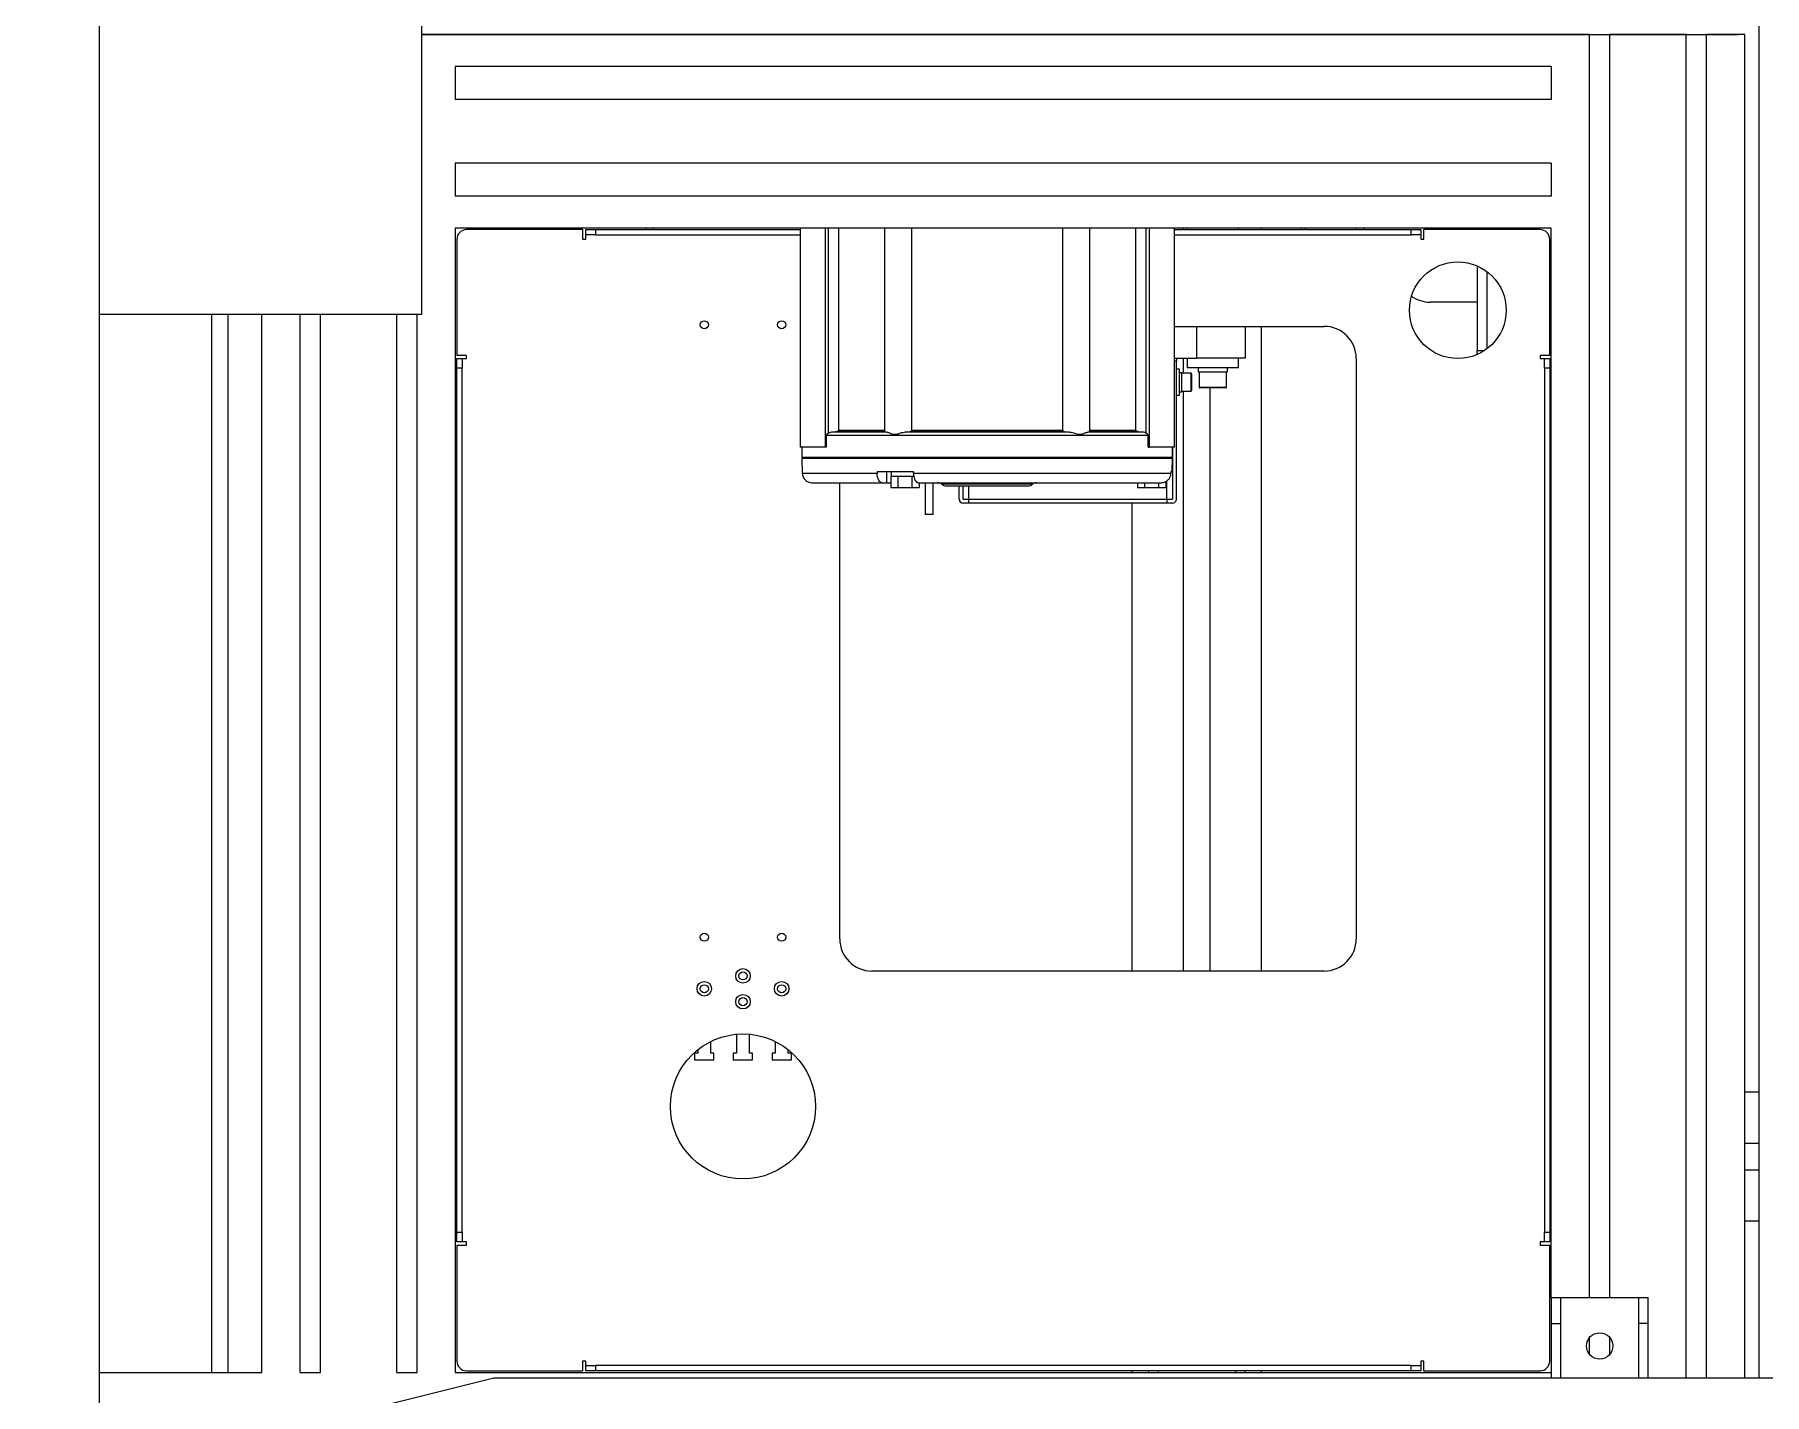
# Model space of a CAD drawing. Header units: millimetres. Extents: x 169 to 14583, y -399 to 10804.
# Drawn here: x 2518 to 3054, y 1271 to 1693 of the extents above; entities that cross this region are included whole.
import ezdxf

# ---------------------------------------------------------------- set-up
doc = ezdxf.new("R2010")
doc.units = ezdxf.units.MM
doc.header["$LTSCALE"] = 35

msp = doc.modelspace()

# ---------------------------------------------------------------- linework, layer by layer
at = {"color": 7, "linetype": 'Continuous', "lineweight": 18}
for p, q in [((2537.772, 1986.159), (2537.772, 1245.724)), ((2637.772, 1966.159), (2637.772, 1606.159)), ((3052.772, 1276.159), (3052.772, 1839.779)), ((3000.122, 1692.959), (2637.772, 1692.959)), ((2637.772, 1692.959), (3046.272, 1692.959)), ((3000.122, 1301.159), (3000.122, 1692.959)), ((3006.422, 1301.159), (3006.422, 1692.959)), ((3030.122, 1692.959), (3006.422, 1692.959)), ((3030.122, 1276.159), (3030.122, 1692.959)), ((3036.422, 1276.159), (3036.422, 1692.959)), ((3048.272, 1692.959), (3036.422, 1692.959)), ((3048.272, 1276.159), (3048.272, 1692.959)), ((2648.272, 1683.109), (2648.272, 1672.809)), ((2988.272, 1683.109), (2648.272, 1683.109)), ((2988.272, 1683.109), (2988.272, 1672.809)), ((2988.272, 1672.809), (2648.272, 1672.809)), ((2648.272, 1653.109), (2648.272, 1642.809)), ((2988.272, 1653.109), (2648.272, 1653.109)), ((2988.272, 1653.109), (2988.272, 1642.809)), ((2988.272, 1642.809), (2648.272, 1642.809)), ((2648.272, 1632.959), (2648.272, 1277.959)), ((2988.272, 1632.959), (2648.272, 1632.959)), ((2687.772, 1632.459), (2651.772, 1632.459)), ((2687.772, 1632.459), (2687.772, 1629.459)), ((2688.772, 1630.859), (2688.772, 1632.459)), ((2688.772, 1632.459), (2691.772, 1632.459)), ((2691.772, 1632.459), (2691.772, 1630.859)), ((2691.772, 1632.459), (2755.212, 1632.459)), ((2707.522, 1632.459), (2707.522, 1632.959)), ((2709.522, 1632.959), (2709.522, 1632.459)), ((2755.212, 1632.959), (2755.212, 1564.959)), ((2762.971, 1632.959), (2762.971, 1564.959)), ((2764.044, 1569.358), (2764.044, 1632.959)), ((2767.149, 1632.959), (2767.149, 1570.231)), ((2781.397, 1632.959), (2781.397, 1570.231)), ((2789.863, 1570.231), (2789.863, 1632.959)), ((2836.681, 1632.959), (2836.681, 1570.231)), ((2845.148, 1570.231), (2845.148, 1632.959)), ((2859.395, 1570.231), (2859.395, 1632.959)), ((2862.501, 1632.959), (2862.501, 1569.358)), ((2863.574, 1564.959), (2863.574, 1632.959)), ((2871.332, 1564.959), (2871.332, 1632.959)), ((2871.332, 1632.459), (2944.772, 1632.459)), ((2874.122, 1632.459), (2874.122, 1632.959)), ((2875.272, 1632.959), (2875.272, 1632.459)), ((2891.272, 1632.459), (2891.272, 1632.959)), ((2898.272, 1632.959), (2898.272, 1632.459)), ((2910.672, 1632.459), (2910.672, 1632.959)), ((2911.872, 1632.959), (2911.872, 1632.459)), ((2927.672, 1632.459), (2927.672, 1632.959)), ((2930.465, 1632.459), (2930.135, 1632.959)), ((2944.772, 1630.859), (2944.772, 1632.459)), ((2944.772, 1632.459), (2947.772, 1632.459)), ((2947.772, 1632.459), (2947.772, 1630.859)), ((2948.772, 1629.459), (2948.772, 1632.459)), ((2984.772, 1632.459), (2948.772, 1632.459)), ((2965.272, 1632.959), (2965.272, 1632.459)), ((2968.272, 1632.959), (2968.272, 1632.459)), ((2988.272, 1301.159), (2988.272, 1632.959)), ((2648.772, 1629.459), (2648.772, 1593.459)), ((2687.772, 1629.459), (2688.772, 1629.459)), ((2691.772, 1630.859), (2688.772, 1630.859)), ((2688.772, 1629.459), (2688.772, 1630.859)), ((2691.772, 1630.859), (2755.212, 1630.859)), ((2871.332, 1630.859), (2944.772, 1630.859)), ((2947.772, 1630.859), (2944.772, 1630.859)), ((2947.772, 1630.859), (2947.772, 1629.459)), ((2947.772, 1629.459), (2948.772, 1629.459)), ((2987.772, 1593.459), (2987.772, 1629.459)), ((2965.272, 1621.207), (2965.272, 1594.959)), ((2965.272, 1621.207), (2965.272, 1609.959)), ((2968.272, 1619.459), (2968.272, 1595.459)), ((2965.272, 1609.959), (2950.662, 1609.959)), ((2637.772, 1606.159), (2537.772, 1606.159)), ((2572.772, 1277.959), (2572.772, 1606.159)), ((2577.772, 1277.959), (2577.772, 1606.159)), ((2588.272, 1277.959), (2588.272, 1606.159)), ((2600.122, 1277.959), (2600.122, 1606.159)), ((2606.422, 1277.959), (2606.422, 1606.159)), ((2630.122, 1277.959), (2630.122, 1606.159)), ((2636.422, 1277.959), (2636.422, 1606.159)), ((2871.332, 1602.459), (2917.772, 1602.459)), ((2878.272, 1592.634), (2878.272, 1602.459)), ((2893.272, 1602.459), (2893.272, 1592.634)), ((2898.272, 1602.459), (2898.272, 1402.459)), ((2965.272, 1593.711), (2965.272, 1594.959)), ((2965.272, 1594.959), (2967.564, 1594.959)), ((2651.772, 1593.459), (2648.772, 1593.459)), ((2648.772, 1592.459), (2650.372, 1592.459)), ((2648.772, 1589.459), (2648.772, 1592.459)), ((2650.372, 1589.459), (2648.772, 1589.459)), ((2648.772, 1321.459), (2648.772, 1589.459)), ((2650.372, 1592.459), (2650.372, 1589.459)), ((2650.372, 1592.459), (2651.772, 1592.459)), ((2650.372, 1321.459), (2650.372, 1589.459)), ((2651.772, 1592.459), (2651.772, 1593.459)), ((2871.332, 1592.634), (2878.272, 1592.634)), ((2871.972, 1591.634), (2871.332, 1591.634)), ((2871.972, 1592.634), (2871.972, 1591.634)), ((2871.972, 1548.834), (2871.972, 1591.634)), ((2872.972, 1589.134), (2871.972, 1589.134)), ((2872.972, 1581.134), (2872.972, 1589.134)), ((2874.122, 1587.884), (2874.122, 1592.634)), ((2875.272, 1592.634), (2875.272, 1589.634)), ((2889.97, 1589.634), (2875.272, 1589.634)), ((2893.272, 1592.634), (2878.272, 1592.634)), ((2878.672, 1589.634), (2878.672, 1588.334)), ((2887.872, 1588.334), (2887.872, 1589.634)), ((2891.272, 1589.634), (2889.97, 1589.634)), ((2891.272, 1589.634), (2891.272, 1592.634)), ((2927.772, 1592.459), (2927.772, 1412.459)), ((2987.772, 1593.459), (2984.772, 1593.459)), ((2984.772, 1593.459), (2984.772, 1592.459)), ((2984.772, 1592.459), (2986.172, 1592.459)), ((2986.172, 1592.459), (2987.772, 1592.459)), ((2986.172, 1589.459), (2986.172, 1592.459)), ((2987.772, 1589.459), (2986.172, 1589.459)), ((2986.172, 1589.459), (2986.172, 1321.459)), ((2987.772, 1592.459), (2987.772, 1589.459)), ((2987.772, 1589.459), (2987.772, 1321.459)), ((2873.672, 1588.084), (2872.972, 1588.084)), ((2873.672, 1582.184), (2873.672, 1588.084)), ((2876.522, 1587.884), (2873.672, 1587.884)), ((2876.522, 1587.676), (2876.522, 1587.884)), ((2876.522, 1582.384), (2876.522, 1587.676)), ((2876.672, 1587.734), (2876.672, 1587.537)), ((2876.672, 1587.537), (2876.672, 1582.534)), ((2878.672, 1588.334), (2887.872, 1588.334)), ((2879.022, 1588.334), (2879.022, 1583.584)), ((2879.022, 1583.584), (2883.272, 1583.584)), ((2883.272, 1583.334), (2879.272, 1583.334)), ((2882.422, 1402.459), (2882.422, 1583.334)), ((2883.272, 1583.584), (2887.522, 1583.584)), ((2887.272, 1583.334), (2883.272, 1583.334)), ((2887.522, 1583.584), (2887.522, 1588.334)), ((2871.972, 1581.134), (2872.972, 1581.134)), ((2872.972, 1582.184), (2873.672, 1582.184)), ((2873.672, 1582.384), (2876.522, 1582.384)), ((2874.122, 1402.459), (2874.122, 1582.384)), ((2763.34, 1568.62), (2763.34, 1564.959)), ((2863.204, 1568.62), (2763.34, 1568.62)), ((2764.938, 1569.605), (2764.044, 1569.358)), ((2766.351, 1569.739), (2764.938, 1569.605)), ((2782.09, 1569.605), (2764.938, 1569.605)), ((2781.548, 1569.739), (2766.351, 1569.739)), ((2767.149, 1570.231), (2781.397, 1570.231)), ((2782.09, 1569.605), (2781.548, 1569.739)), ((2783.751, 1568.959), (2785.36, 1568.959)), ((2787.879, 1569.605), (2789.26, 1569.739)), ((2838.665, 1569.605), (2787.879, 1569.605)), ((2837.284, 1569.739), (2789.26, 1569.739)), ((2789.863, 1570.231), (2836.681, 1570.231)), ((2838.665, 1569.605), (2837.284, 1569.739)), ((2841.184, 1568.959), (2842.794, 1568.959)), ((2844.454, 1569.605), (2844.996, 1569.739)), ((2861.606, 1569.605), (2844.454, 1569.605)), ((2860.194, 1569.739), (2844.996, 1569.739)), ((2845.148, 1570.231), (2859.395, 1570.231)), ((2861.606, 1569.605), (2860.194, 1569.739)), ((2863.204, 1564.959), (2863.204, 1568.62)), ((2762.971, 1564.959), (2755.212, 1564.959)), ((2755.772, 1564.959), (2755.772, 1561.759)), ((2755.772, 1561.759), (2755.945, 1561.459)), ((2870.772, 1561.759), (2755.772, 1561.759)), ((2763.34, 1564.959), (2762.971, 1564.959)), ((2863.204, 1564.959), (2863.574, 1564.959)), ((2871.332, 1564.959), (2863.574, 1564.959)), ((2870.599, 1561.459), (2870.772, 1561.759)), ((2870.772, 1561.759), (2870.772, 1564.959)), ((2870.772, 1564.959), (2870.772, 1548.834)), ((2755.787, 1561.459), (2755.907, 1556.88)), ((2813.272, 1561.459), (2755.787, 1561.459)), ((2755.907, 1556.88), (2779.145, 1556.88)), ((2779.138, 1557.459), (2790.396, 1557.459)), ((2779.138, 1557.459), (2779.145, 1556.88)), ((2782.143, 1553.959), (2782.143, 1557.459)), ((2783.522, 1557.459), (2783.522, 1555.959)), ((2790.404, 1556.88), (2790.396, 1557.459)), ((2790.404, 1556.88), (2870.268, 1556.88)), ((2870.757, 1561.459), (2813.272, 1561.459)), ((2870.283, 1557.459), (2870.268, 1556.88)), ((2870.283, 1557.459), (2870.652, 1557.459)), ((2870.652, 1557.459), (2870.757, 1561.459)), ((2767.522, 1412.459), (2767.522, 1553.959)), ((2780.655, 1553.959), (2782.143, 1553.959)), ((2782.143, 1553.959), (2783.372, 1553.959)), ((2783.372, 1555.959), (2783.372, 1552.459)), ((2783.372, 1555.959), (2783.531, 1555.959)), ((2783.372, 1552.459), (2785.572, 1552.459)), ((2783.531, 1555.959), (2785.413, 1555.959)), ((2785.572, 1555.959), (2785.413, 1555.959)), ((2785.572, 1555.959), (2785.572, 1552.459)), ((2785.572, 1555.959), (2785.89, 1555.959)), ((2785.572, 1552.459), (2789.972, 1552.459)), ((2785.89, 1555.959), (2789.654, 1555.959)), ((2789.654, 1555.959), (2789.972, 1555.959)), ((2789.972, 1552.459), (2789.972, 1555.959)), ((2789.972, 1555.959), (2790.131, 1555.959)), ((2789.972, 1552.459), (2792.172, 1552.459)), ((2790.131, 1555.959), (2790.544, 1555.959)), ((2792.172, 1553.959), (2792.172, 1552.459)), ((2794.022, 1553.959), (2794.022, 1544.134)), ((2796.522, 1544.134), (2796.522, 1553.959)), ((2813.272, 1553.528), (2799.195, 1553.528)), ((2804.572, 1548.834), (2804.572, 1552.959)), ((2805.772, 1548.834), (2805.772, 1552.959)), ((2807.572, 1548.834), (2807.572, 1552.959)), ((2827.349, 1553.528), (2813.272, 1553.528)), ((2859.872, 1553.959), (2859.872, 1552.459)), ((2859.872, 1552.459), (2862.072, 1552.459)), ((2862.072, 1553.959), (2862.072, 1552.459)), ((2862.072, 1552.459), (2866.472, 1552.459)), ((2866.472, 1552.459), (2866.472, 1553.959)), ((2866.472, 1552.459), (2868.672, 1552.459)), ((2868.672, 1554.362), (2868.672, 1552.459)), ((2868.972, 1548.834), (2868.972, 1554.528)), ((2805.772, 1548.834), (2807.572, 1548.834)), ((2807.572, 1547.634), (2805.772, 1547.634)), ((2807.572, 1548.834), (2868.972, 1548.834)), ((2807.572, 1547.634), (2807.572, 1548.834)), ((2868.972, 1547.634), (2807.572, 1547.634)), ((2858.272, 1402.459), (2858.272, 1547.634)), ((2868.972, 1548.834), (2868.972, 1547.634)), ((2868.972, 1548.834), (2870.772, 1548.834)), ((2870.772, 1547.634), (2868.972, 1547.634)), ((2796.522, 1544.134), (2794.022, 1544.134)), ((2917.772, 1402.459), (2777.522, 1402.459)), ((2727.522, 1376.959), (2727.522, 1380.615)), ((2735.522, 1382.87), (2735.522, 1376.959)), ((2739.522, 1376.959), (2739.522, 1382.87)), ((2747.522, 1380.615), (2747.522, 1376.959)), ((2722.522, 1376.959), (2722.522, 1374.959)), ((2723.522, 1376.959), (2722.522, 1376.959)), ((2722.522, 1374.959), (2728.522, 1374.959)), ((2723.522, 1378.073), (2723.522, 1376.959)), ((2728.522, 1376.959), (2727.522, 1376.959)), ((2728.522, 1374.959), (2728.522, 1376.959)), ((2734.522, 1376.959), (2734.522, 1374.959)), ((2735.522, 1376.959), (2734.522, 1376.959)), ((2734.522, 1374.959), (2740.522, 1374.959)), ((2740.522, 1376.959), (2739.522, 1376.959)), ((2740.522, 1374.959), (2740.522, 1376.959)), ((2746.522, 1376.959), (2746.522, 1374.959)), ((2747.522, 1376.959), (2746.522, 1376.959)), ((2746.522, 1374.959), (2752.522, 1374.959)), ((2751.522, 1376.959), (2751.522, 1378.073)), ((2752.522, 1376.959), (2751.522, 1376.959)), ((2752.522, 1374.959), (2752.522, 1376.959)), ((2987.772, 1364.959), (2988.272, 1364.959)), ((3048.272, 1364.959), (3052.772, 1364.959)), ((2987.772, 1349.109), (2988.272, 1349.109)), ((3048.272, 1349.109), (3052.772, 1349.109)), ((2987.772, 1340.809), (2988.272, 1340.809)), ((3048.272, 1340.809), (3052.772, 1340.809)), ((2648.772, 1321.459), (2650.372, 1321.459)), ((2648.772, 1318.459), (2648.772, 1321.459)), ((2650.372, 1321.459), (2650.372, 1318.459)), ((2986.172, 1321.459), (2987.772, 1321.459)), ((2986.172, 1318.459), (2986.172, 1321.459)), ((2987.772, 1324.959), (2988.272, 1324.959)), ((2987.772, 1321.459), (2987.772, 1318.459)), ((3048.272, 1324.959), (3052.772, 1324.959)), ((2650.372, 1318.459), (2648.772, 1318.459)), ((2648.772, 1317.459), (2648.772, 1281.459)), ((2648.772, 1317.459), (2651.772, 1317.459)), ((2651.772, 1318.459), (2650.372, 1318.459)), ((2651.772, 1317.459), (2651.772, 1318.459)), ((2984.772, 1318.459), (2984.772, 1317.459)), ((2986.172, 1318.459), (2984.772, 1318.459)), ((2984.772, 1317.459), (2987.772, 1317.459)), ((2987.772, 1318.459), (2986.172, 1318.459)), ((2987.772, 1281.459), (2987.772, 1317.459)), ((2988.272, 1301.159), (2991.272, 1301.159)), ((2988.272, 1301.159), (2988.272, 1293.159)), ((2991.272, 1293.159), (2991.272, 1301.159)), ((2991.272, 1301.159), (3015.272, 1301.159)), ((3015.272, 1301.159), (3018.272, 1301.159)), ((3015.272, 1301.159), (3015.272, 1293.159)), ((3018.272, 1293.159), (3018.272, 1301.159)), ((2988.272, 1293.159), (2991.272, 1293.159)), ((2988.272, 1293.159), (2988.272, 1276.159)), ((2991.272, 1276.159), (2991.272, 1293.159)), ((3000.122, 1283.535), (3000.122, 1288.783)), ((3006.422, 1283.535), (3006.422, 1288.783)), ((3018.272, 1293.159), (3015.272, 1293.159)), ((3015.272, 1293.159), (3015.272, 1276.159)), ((3018.272, 1276.159), (3018.272, 1293.159)), ((2537.772, 1277.959), (2588.272, 1277.959)), ((2600.122, 1277.959), (2606.422, 1277.959)), ((2630.122, 1277.959), (2636.422, 1277.959)), ((2648.272, 1277.959), (2988.272, 1277.959)), ((2651.772, 1278.459), (2687.772, 1278.459)), ((2688.772, 1281.459), (2687.772, 1281.459)), ((2687.772, 1281.459), (2687.772, 1278.459)), ((2688.772, 1280.059), (2688.772, 1281.459)), ((2688.772, 1278.459), (2688.772, 1280.059)), ((2688.772, 1280.059), (2691.772, 1280.059)), ((2691.772, 1278.459), (2688.772, 1278.459)), ((2691.772, 1280.059), (2691.772, 1278.459)), ((2944.772, 1280.059), (2691.772, 1280.059)), ((2944.772, 1278.459), (2691.772, 1278.459)), ((2858.272, 1277.959), (2858.272, 1278.459)), ((2863.272, 1278.459), (2863.272, 1277.959)), ((2866.272, 1277.959), (2866.272, 1278.459)), ((2890.272, 1278.459), (2890.272, 1277.959)), ((2893.272, 1277.959), (2893.272, 1278.459)), ((2898.272, 1278.459), (2898.272, 1277.959)), ((2944.772, 1278.459), (2944.772, 1280.059)), ((2944.772, 1280.059), (2947.772, 1280.059)), ((2947.772, 1278.459), (2944.772, 1278.459)), ((2948.772, 1281.459), (2947.772, 1281.459)), ((2947.772, 1281.459), (2947.772, 1280.059)), ((2947.772, 1280.059), (2947.772, 1278.459)), ((2948.772, 1278.459), (2948.772, 1281.459)), ((2948.772, 1278.459), (2984.772, 1278.459)), ((2660.272, 1276.159), (2257.772, 1176.159)), ((3102.772, 1276.159), (2660.272, 1276.159))]:
    msp.add_line(p, q, dxfattribs=at)
for centre, radius in [((2959.272, 1607.459), 15), ((2725.522, 1602.959), 1.25), ((2749.522, 1602.959), 1.25), ((2725.522, 1412.959), 1.25), ((2749.522, 1412.959), 1.25), ((2737.522, 1400.959), 2.25), ((2737.522, 1400.959), 1.25), ((2725.522, 1396.959), 2.25), ((2725.522, 1396.959), 1.25), ((2737.522, 1392.959), 2.25), ((2749.522, 1396.959), 2.25), ((2749.522, 1396.959), 1.25), ((2737.522, 1392.959), 1.25), ((2737.522, 1360.459), 22.5), ((3003.272, 1286.159), 4.1)]:
    msp.add_circle(centre, radius, dxfattribs=at)
for centre, radius, start, end in [((2651.772, 1629.459), 3, 90, 180), ((2984.772, 1629.459), 3, 0, 90), ((2950.662, 1619.959), 10, 234.87131, 270), ((2917.772, 1592.459), 10, 0, 90), ((2876.522, 1587.734), 0.15, 0, 90), ((2879.272, 1583.584), 0.25, 180, 270), ((2887.272, 1583.584), 0.25, 270, 0), ((2876.522, 1582.534), 0.15, 270, 360), ((2758.906, 1556.959), 3, 181.5, 270), ((2797.955, 1551.959), 2, 51.67122, 90), ((2800.592, 1554.959), 2, 225.68707, 270), ((2825.952, 1554.959), 2, 270, 314.31293), ((2828.59, 1551.959), 2, 90, 128.32878), ((2805.772, 1548.834), 1.2, 180, 270), ((2870.772, 1548.834), 1.2, 270, 0), ((2777.522, 1412.459), 10, 180, 270), ((2917.772, 1412.459), 10, 270, 0), ((2651.772, 1281.459), 3, 180, 270), ((2984.772, 1281.459), 3, 270, 0)]:
    msp.add_arc(centre, radius, start, end, dxfattribs=at)
for points, knots in [([(2763.34, 1568.62), (2763.343, 1568.648), (2763.348, 1568.717), (2763.419, 1568.873), (2763.628, 1569.11), (2763.878, 1569.259), (2764.044, 1569.358)], [0, 0, 0, 0, 0.0707902, 0.1706674, 0.4517957, 1, 1, 1, 1]), ([(2766.351, 1569.739), (2766.541, 1569.77), (2766.775, 1569.808), (2767.015, 1569.971), (2767.098, 1570.061), (2767.142, 1570.154), (2767.147, 1570.207), (2767.149, 1570.231)], [0, 0, 0, 0, 0.5865755, 0.7215799, 0.8574788, 0.9361054, 1, 1, 1, 1]), ([(2781.397, 1570.231), (2781.398, 1570.188), (2781.4, 1570.1), (2781.416, 1569.972), (2781.448, 1569.846), (2781.494, 1569.768), (2781.534, 1569.747), (2781.548, 1569.739)], [0, 0, 0, 0, 0.1501673, 0.2996488, 0.5096873, 0.81466, 1, 1, 1, 1]), ([(2783.751, 1568.959), (2783.272, 1569.181), (2782.645, 1569.473), (2782.197, 1569.579), (2782.09, 1569.605)], [0, 0, 0, 0, 0.7623988, 1, 1, 1, 1]), ([(2787.879, 1569.605), (2787.351, 1569.517), (2786.47, 1569.372), (2785.678, 1569.077), (2785.36, 1568.959)], [0, 0, 0, 0, 0.5987735, 1, 1, 1, 1]), ([(2789.26, 1569.739), (2789.373, 1569.761), (2789.546, 1569.794), (2789.731, 1569.926), (2789.824, 1570.048), (2789.86, 1570.154), (2789.863, 1570.213), (2789.863, 1570.231)], [0, 0, 0, 0, 0.40524455, 0.61952376, 0.79475627, 0.93778676, 1, 1, 1, 1]), ([(2836.681, 1570.231), (2836.686, 1570.188), (2836.695, 1570.1), (2836.771, 1569.972), (2836.912, 1569.846), (2837.096, 1569.768), (2837.233, 1569.747), (2837.284, 1569.739)], [0, 0, 0, 0, 0.1501673, 0.2996488, 0.5096873, 0.81466, 1, 1, 1, 1]), ([(2841.184, 1568.959), (2840.567, 1569.181), (2839.757, 1569.473), (2838.875, 1569.579), (2838.665, 1569.605)], [0, 0, 0, 0, 0.7623988, 1, 1, 1, 1]), ([(2844.454, 1569.605), (2844.168, 1569.517), (2843.692, 1569.372), (2843.051, 1569.077), (2842.794, 1568.959)], [0, 0, 0, 0, 0.5987735, 1, 1, 1, 1]), ([(2844.996, 1569.739), (2845.028, 1569.761), (2845.076, 1569.794), (2845.119, 1569.926), (2845.14, 1570.048), (2845.147, 1570.154), (2845.148, 1570.213), (2845.148, 1570.231)], [0, 0, 0, 0, 0.40524455, 0.61952376, 0.79475627, 0.93778676, 1, 1, 1, 1]), ([(2860.194, 1569.739), (2860.003, 1569.77), (2859.769, 1569.808), (2859.53, 1569.971), (2859.447, 1570.061), (2859.402, 1570.154), (2859.397, 1570.207), (2859.395, 1570.231)], [0, 0, 0, 0, 0.5865755, 0.7215799, 0.8574788, 0.9361054, 1, 1, 1, 1]), ([(2862.501, 1569.358), (2862.253, 1569.454), (2861.959, 1569.567), (2861.653, 1569.6), (2861.606, 1569.605)], [0, 0, 0, 0, 0.8465187, 1, 1, 1, 1]), ([(2863.204, 1568.62), (2863.202, 1568.648), (2863.196, 1568.717), (2863.126, 1568.873), (2862.916, 1569.11), (2862.666, 1569.259), (2862.501, 1569.358)], [0, 0, 0, 0, 0.0707902, 0.1706674, 0.4517957, 1, 1, 1, 1]), ([(2780.655, 1553.959), (2780.484, 1553.992), (2780.143, 1554.059), (2779.688, 1554.582), (2779.347, 1555.35), (2779.175, 1556.168), (2779.153, 1556.692), (2779.145, 1556.88)], [0, 0, 0, 0, 0.2202223, 0.4404726, 0.6599368, 0.8779635, 1, 1, 1, 1]), ([(2790.404, 1556.88), (2790.424, 1556.546), (2790.466, 1555.876), (2790.736, 1554.995), (2791.125, 1554.336), (2791.542, 1554.003), (2791.812, 1553.971), (2791.913, 1553.959)], [0, 0, 0, 0, 0.21655321, 0.43308372, 0.65026066, 0.86880174, 1, 1, 1, 1]), ([(2867.248, 1553.959), (2867.59, 1553.992), (2868.273, 1554.059), (2869.182, 1554.582), (2869.865, 1555.35), (2870.208, 1556.168), (2870.252, 1556.692), (2870.268, 1556.88)], [0, 0, 0, 0, 0.2202223, 0.4404726, 0.6599368, 0.8779635, 1, 1, 1, 1]), ([(2758.906, 1553.959), (2758.973, 1553.959), (2759.109, 1553.959), (2760.217, 1553.959), (2762.008, 1553.959), (2764.535, 1553.959), (2767.73, 1553.959), (2771.537, 1553.959), (2775.82, 1553.959), (2779.054, 1553.959), (2780.655, 1553.959)], [0, 0, 0, 0, 0.1220542, 0.2465989, 0.3728612, 0.5, 0.6271388, 0.7534011, 0.8779458, 1, 1, 1, 1]), ([(2791.913, 1553.959), (2793.826, 1553.959), (2797.69, 1553.959), (2803.813, 1553.959), (2810.128, 1553.959), (2816.536, 1553.959), (2822.897, 1553.959), (2829.082, 1553.959), (2834.973, 1553.959), (2840.513, 1553.959), (2845.703, 1553.959), (2850.526, 1553.959), (2854.909, 1553.959), (2858.747, 1553.959), (2861.958, 1553.959), (2864.466, 1553.959), (2866.306, 1553.959), (2866.936, 1553.959), (2867.248, 1553.959)], [0, 0, 0, 0, 0.0610271, 0.1232995, 0.1864306, 0.25, 0.3135694, 0.3767005, 0.4389729, 0.5, 0.5610271, 0.6232995, 0.6864306, 0.75, 0.8135694, 0.8767005, 0.9389729, 1, 1, 1, 1]), ([(2800.592, 1552.959), (2800.633, 1552.959), (2800.718, 1552.959), (2801.424, 1552.959), (2802.593, 1552.959), (2804.243, 1552.959), (2806.27, 1552.959), (2808.543, 1552.959), (2810.906, 1552.959), (2812.499, 1552.959), (2813.272, 1552.959)], [0, 0, 0, 0, 0.116516, 0.2400113, 0.3686408, 0.5, 0.6313592, 0.7599887, 0.883484, 1, 1, 1, 1]), ([(2813.272, 1552.959), (2814.046, 1552.959), (2815.639, 1552.959), (2818.002, 1552.959), (2820.274, 1552.959), (2822.302, 1552.959), (2823.951, 1552.959), (2825.121, 1552.959), (2825.826, 1552.959), (2825.911, 1552.959), (2825.952, 1552.959)], [0, 0, 0, 0, 0.116516, 0.2400113, 0.3686408, 0.5, 0.6313592, 0.7599887, 0.883484, 1, 1, 1, 1])]:
    msp.add_open_spline(points, degree=3, knots=knots, dxfattribs=at)

doc.saveas('drawing.dxf')
